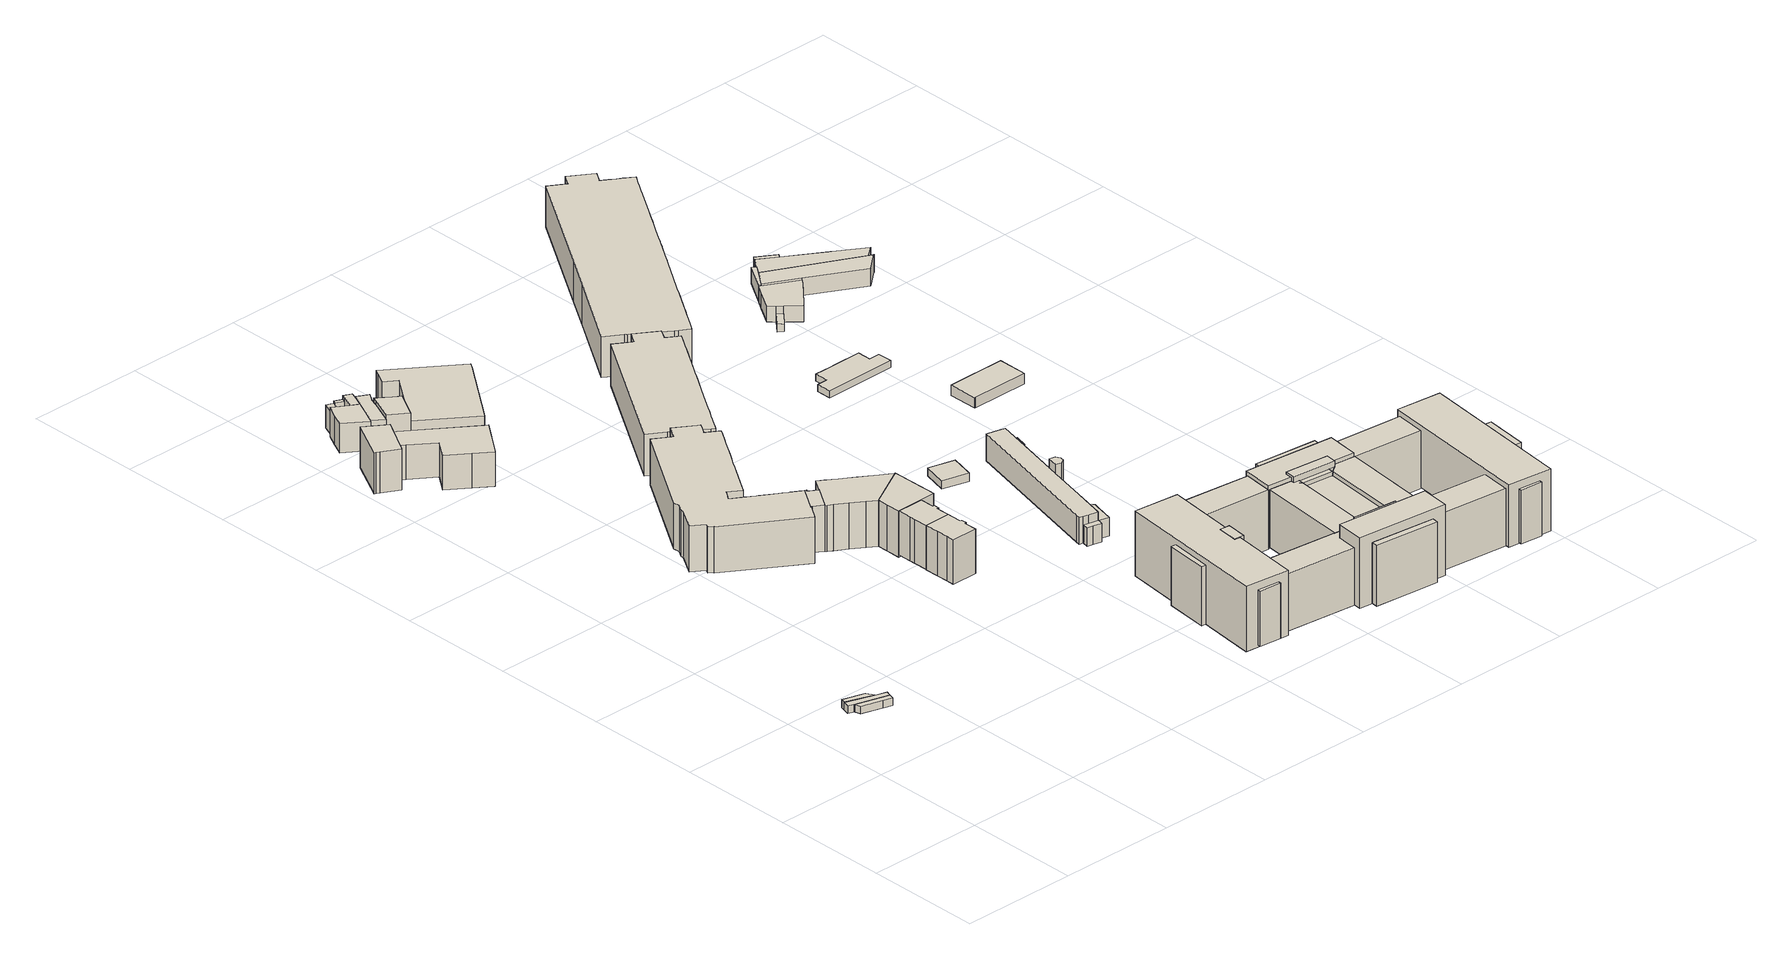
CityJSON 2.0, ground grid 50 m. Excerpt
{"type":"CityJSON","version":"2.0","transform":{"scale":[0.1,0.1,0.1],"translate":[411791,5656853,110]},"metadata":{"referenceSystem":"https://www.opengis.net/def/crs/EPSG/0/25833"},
"CityObjects":{
"building1":{"type":"Building","attributes":{"Gemeindeschluessel":14612000,"Geometrietyp2DReferenz":"3000","function":"31001_9998","roofType":"9999"},"children":["building1-1","building1-2","building1-3"]},
"building1-1":{"type":"BuildingPart","attributes":{"Dachtyp_tdc":"tdcPolyFlatRoof","Dachneigung":0,"QualitaetDacherkennung":63,"Geometrietyp2DReferenz":"3000","measuredHeight":3.17,"roofType":"1000"},"parents":["building1"],"geometry":[{"type":"Solid","lod":"1","boundaries":[[[[0,1,2,3,4,5]],[[6,7,8,9,10,11]],[[5,7,6,0]],[[4,8,7,5]],[[3,9,8,4]],[[2,10,9,3]],[[1,11,10,2]],[[0,6,11,1]]]]}]},
"building1-2":{"type":"BuildingPart","attributes":{"Dachtyp_tdc":"tdcPolyFlatRoof","Dachneigung":0,"QualitaetDacherkennung":64,"Geometrietyp2DReferenz":"3000","measuredHeight":3.34,"roofType":"1000"},"parents":["building1"],"geometry":[{"type":"Solid","lod":"1","boundaries":[[[[12,13,14,15]],[[7,16,17,8]],[[15,16,7,12]],[[14,17,16,15]],[[13,8,17,14]],[[12,7,8,13]]]]}]},
"building1-3":{"type":"BuildingPart","attributes":{"Dachtyp_tdc":"tdcPolyFlatRoof","Dachneigung":0,"QualitaetDacherkennung":68,"Geometrietyp2DReferenz":"3000","measuredHeight":3.23,"roofType":"1000"},"parents":["building1"],"geometry":[{"type":"Solid","lod":"1","boundaries":[[[[18,2,1,19,20]],[[21,22,23,11,10]],[[20,22,21,18]],[[19,23,22,20]],[[1,11,23,19]],[[2,10,11,1]],[[18,21,10,2]]]]}]},
"building2":{"type":"Building","attributes":{"Dachtyp_tdc":"tdcFreeFormRoof","Gemeindeschluessel":14612000,"Dachneigung":51.96,"QualitaetDacherkennung":12,"Geometrietyp2DReferenz":"3000","measuredHeight":21.12,"function":"31001_9998","roofType":"5000"},"geometry":[{"type":"Solid","lod":"1","boundaries":[[[[24,25,26,27,28,29,30,31,32]],[[33,34,35,36,37,38,39,40,41]],[[32,34,33,24]],[[31,35,34,32]],[[30,36,35,31]],[[29,37,36,30]],[[28,38,37,29]],[[27,39,38,28]],[[26,40,39,27]],[[25,41,40,26]],[[24,33,41,25]]]]}]},
"building3":{"type":"Building","attributes":{"Dachtyp_tdc":"tdcFreeFormRoof","Gemeindeschluessel":14612000,"Dachneigung":12.98,"QualitaetDacherkennung":5,"Geometrietyp2DReferenz":"3000","measuredHeight":17.59,"function":"31001_9998","roofType":"5000"},"geometry":[{"type":"Solid","lod":"1","boundaries":[[[[42,43,44,45,46,47,48,49]],[[50,51,52,53,54,55,56,57]],[[49,51,50,42]],[[48,52,51,49]],[[47,53,52,48]],[[46,54,53,47]],[[45,55,54,46]],[[44,56,55,45]],[[43,57,56,44]],[[42,50,57,43]]]]}]},
"building4":{"type":"Building","attributes":{"Gemeindeschluessel":14612000,"Geometrietyp2DReferenz":"3000","function":"31001_9998","roofType":"9999"},"children":["building4-1","building4-2","building4-3","building4-4"]},
"building4-1":{"type":"BuildingPart","attributes":{"Dachtyp_tdc":"tdcGableRoof","Dachneigung":43.27,"QualitaetDacherkennung":56,"Geometrietyp2DReferenz":"3000","measuredHeight":15.51,"roofType":"3100"},"parents":["building4"],"geometry":[{"type":"Solid","lod":"1","boundaries":[[[[58,59,60,61,62,63,64,65]],[[66,67,68,69,70,71,72,73]],[[65,67,66,58]],[[64,68,67,65]],[[63,69,68,64]],[[62,70,69,63]],[[61,71,70,62]],[[60,72,71,61]],[[59,73,72,60]],[[58,66,73,59]]]]}]},
"building4-2":{"type":"BuildingPart","attributes":{"Dachtyp_tdc":"tdcPolyFlatRoof","Dachneigung":53.72,"QualitaetDacherkennung":42,"Geometrietyp2DReferenz":"3000","measuredHeight":15.03,"roofType":"2100"},"parents":["building4"],"geometry":[{"type":"Solid","lod":"1","boundaries":[[[[74,75,76,77,78,79]],[[80,81,66,73,82,83]],[[79,81,80,74]],[[78,66,81,79]],[[77,73,66,78]],[[76,82,73,77]],[[75,83,82,76]],[[74,80,83,75]]]]}]},
"building4-3":{"type":"BuildingPart","attributes":{"Dachtyp_tdc":"tdcPolyFlatRoof","Dachneigung":54.75,"QualitaetDacherkennung":60,"Geometrietyp2DReferenz":"3000","measuredHeight":15.17,"roofType":"2100"},"parents":["building4"],"geometry":[{"type":"Solid","lod":"1","boundaries":[[[[84,85,86,87,88,89,90,91]],[[92,93,73,72,94,95,96,97]],[[91,93,92,84]],[[90,73,93,91]],[[89,72,73,90]],[[88,94,72,89]],[[87,95,94,88]],[[86,96,95,87]],[[85,97,96,86]],[[84,92,97,85]]]]}]},
"building4-4":{"type":"BuildingPart","attributes":{"Dachtyp_tdc":"tdcPolyFlatRoof","Dachneigung":55.22,"QualitaetDacherkennung":53,"Geometrietyp2DReferenz":"3000","measuredHeight":12.1,"roofType":"2100"},"parents":["building4"],"geometry":[{"type":"Solid","lod":"1","boundaries":[[[[98,99,100,101,102]],[[82,92,97,103,83]],[[102,92,82,98]],[[101,97,92,102]],[[100,103,97,101]],[[99,83,103,100]],[[98,82,83,99]]]]}]},
"building5":{"type":"Building","attributes":{"Dachtyp_tdc":"tdcFreeFormRoof","Gemeindeschluessel":14612000,"Dachneigung":18.09,"QualitaetDacherkennung":25,"Geometrietyp2DReferenz":"3000","measuredHeight":16.11,"function":"31001_9998","roofType":"5000"},"geometry":[{"type":"Solid","lod":"1","boundaries":[[[[104,105,106,107,108,109,110]],[[69,67,81,111,112,113,114]],[[110,67,69,104]],[[109,81,67,110]],[[108,111,81,109]],[[107,112,111,108]],[[106,113,112,107]],[[105,114,113,106]],[[104,69,114,105]]]]}]},
"building6":{"type":"Building","attributes":{"Gemeindeschluessel":14612000,"Geometrietyp2DReferenz":"3000","function":"31001_9998","roofType":"9999"},"children":["building6-1","building6-2"]},
"building6-1":{"type":"BuildingPart","attributes":{"Dachtyp_tdc":"tdcGableRoof","Dachneigung":62.04,"QualitaetDacherkennung":19,"Geometrietyp2DReferenz":"3000","measuredHeight":16.82,"roofType":"3100"},"parents":["building6"],"geometry":[{"type":"Solid","lod":"1","boundaries":[[[[115,116,117,118]],[[119,120,121,112]],[[118,120,119,115]],[[117,121,120,118]],[[116,112,121,117]],[[115,119,112,116]]]]}]},
"building6-2":{"type":"BuildingPart","attributes":{"Dachtyp_tdc":"tdcGableRoof","Dachneigung":36.36,"QualitaetDacherkennung":67,"Geometrietyp2DReferenz":"3000","measuredHeight":17.17,"roofType":"3100"},"parents":["building6"],"geometry":[{"type":"Solid","lod":"1","boundaries":[[[[122,123,124,125,126,127]],[[120,128,129,114,113,121]],[[127,128,120,122]],[[126,129,128,127]],[[125,114,129,126]],[[124,113,114,125]],[[123,121,113,124]],[[122,120,121,123]]]]}]},
"building7":{"type":"Building","attributes":{"Dachtyp_tdc":"tdcPolyFlatRoof","Gemeindeschluessel":14612000,"Dachneigung":0,"QualitaetDacherkennung":37,"Geometrietyp2DReferenz":"3000","measuredHeight":19.83,"function":"31001_9998","roofType":"1000"},"geometry":[{"type":"Solid","lod":"1","boundaries":[[[[130,131,132,133,134,135,136,137,138,139,140,141,142,143,144,145,146,147,148,149,150,151,152,153,154,155,156,157,158,159,160,161,162,163,164,165,166,167,168,169,170,171,172,173,174,175,176,177,178,179,180,181,182,183]],[[184,185,186,187,188,189,190,191,192,193,194,195,196,197,198,199,200,201,202,203,204,205,206,207,208,209,210,211,212,213,214,215,216,217,218,219,220,221,222,223,224,225,226,227,228,229,230,231,232,233,234,235,236,237]],[[183,185,184,130]],[[182,186,185,183]],[[181,187,186,182]],[[180,188,187,181]],[[179,189,188,180]],[[178,190,189,179]],[[177,191,190,178]],[[176,192,191,177]],[[175,193,192,176]],[[174,194,193,175]],[[173,195,194,174]],[[172,196,195,173]],[[171,197,196,172]],[[170,198,197,171]],[[169,199,198,170]],[[168,200,199,169]],[[167,201,200,168]],[[166,202,201,167]],[[165,203,202,166]],[[164,204,203,165]],[[163,205,204,164]],[[162,206,205,163]],[[161,207,206,162]],[[160,208,207,161]],[[159,209,208,160]],[[158,210,209,159]],[[157,211,210,158]],[[156,212,211,157]],[[155,213,212,156]],[[154,214,213,155]],[[153,215,214,154]],[[152,216,215,153]],[[151,217,216,152]],[[150,218,217,151]],[[149,219,218,150]],[[148,220,219,149]],[[147,221,220,148]],[[146,222,221,147]],[[145,223,222,146]],[[144,224,223,145]],[[143,225,224,144]],[[142,226,225,143]],[[141,227,226,142]],[[140,228,227,141]],[[139,229,228,140]],[[138,230,229,139]],[[137,231,230,138]],[[136,232,231,137]],[[135,233,232,136]],[[134,234,233,135]],[[133,235,234,134]],[[132,236,235,133]],[[131,237,236,132]],[[130,184,237,131]]]]}]},
"building8":{"type":"Building","attributes":{"Dachtyp_tdc":"tdcPolyFlatRoof","Gemeindeschluessel":14612000,"Dachneigung":0,"QualitaetDacherkennung":83,"Geometrietyp2DReferenz":"3000","measuredHeight":19.09,"function":"31001_9998","roofType":"1000"},"geometry":[{"type":"Solid","lod":"1","boundaries":[[[[238,239,240,241,242,243,244,245,246,247,248,249]],[[250,251,252,253,254,255,256,257,258,259,260,261]],[[249,251,250,238]],[[248,252,251,249]],[[247,253,252,248]],[[246,254,253,247]],[[245,255,254,246]],[[244,256,255,245]],[[243,257,256,244]],[[242,258,257,243]],[[241,259,258,242]],[[240,260,259,241]],[[239,261,260,240]],[[238,250,261,239]]]]}]},
"building9":{"type":"Building","attributes":{"Dachtyp_tdc":"tdcFreeFormRoof","Gemeindeschluessel":14612000,"Dachneigung":19.4,"QualitaetDacherkennung":2,"Geometrietyp2DReferenz":"3000","measuredHeight":17.04,"function":"31001_9998","roofType":"5000"},"geometry":[{"type":"Solid","lod":"1","boundaries":[[[[262,263,264,265,266,267,268,269,270,271]],[[272,273,274,275,276,277,278,279,280,281]],[[271,273,272,262]],[[270,274,273,271]],[[269,275,274,270]],[[268,276,275,269]],[[267,277,276,268]],[[266,278,277,267]],[[265,279,278,266]],[[264,280,279,265]],[[263,281,280,264]],[[262,272,281,263]]]]}]},
"building10":{"type":"Building","attributes":{"Gemeindeschluessel":14612000,"Geometrietyp2DReferenz":"3000","function":"31001_9998","roofType":"9999"},"children":["building10-1","building10-2","building10-3","building10-4"]},
"building10-1":{"type":"BuildingPart","attributes":{"Dachtyp_tdc":"tdcPolyFlatRoof","Dachneigung":0,"QualitaetDacherkennung":0,"Geometrietyp2DReferenz":"3000","measuredHeight":3.98,"roofType":"9999"},"parents":["building10"],"geometry":[{"type":"Solid","lod":"1","boundaries":[[[[282,283,284,285,286]],[[287,288,289,290,291]],[[286,288,287,282]],[[285,289,288,286]],[[284,290,289,285]],[[283,291,290,284]],[[282,287,291,283]]]]}]},
"building10-2":{"type":"BuildingPart","attributes":{"Dachtyp_tdc":"tdcPolyFlatRoof","Dachneigung":0,"QualitaetDacherkennung":70,"Geometrietyp2DReferenz":"3000","measuredHeight":19.95,"roofType":"1000"},"parents":["building10"],"geometry":[{"type":"Solid","lod":"1","boundaries":[[[[292,293,294,295,296,297,298,299,300]],[[301,302,217,216,215,214,303,304,305]],[[299,302,301,300]],[[298,217,302,299]],[[297,216,217,298]],[[296,215,216,297]],[[295,214,215,296]],[[294,303,214,295]],[[293,304,303,294]],[[292,305,304,293]],[[300,301,305,292]]]]}]},
"building10-3":{"type":"BuildingPart","attributes":{"Dachtyp_tdc":"tdcPolyFlatRoof","Dachneigung":0,"QualitaetDacherkennung":49,"Geometrietyp2DReferenz":"3000","measuredHeight":19.89,"roofType":"1000"},"parents":["building10"],"geometry":[{"type":"Solid","lod":"1","boundaries":[[[[306,307,308,309,310,311,312,313,314,315,316,317,318,319,320]],[[287,291,321,322,323,324,325,326,327,328,329,330,331,332,288]],[[320,291,287,306]],[[319,321,291,320]],[[318,322,321,319]],[[317,323,322,318]],[[316,324,323,317]],[[315,325,324,316]],[[314,326,325,315]],[[313,327,326,314]],[[312,328,327,313]],[[311,329,328,312]],[[310,330,329,311]],[[309,331,330,310]],[[308,332,331,309]],[[307,288,332,308]],[[306,287,288,307]]]]}]},
"building10-4":{"type":"BuildingPart","attributes":{"Dachtyp_tdc":"tdcPolyFlatRoof","Dachneigung":0,"QualitaetDacherkennung":38,"Geometrietyp2DReferenz":"3000","measuredHeight":19.83,"roofType":"1000"},"parents":["building10"],"geometry":[{"type":"Solid","lod":"1","boundaries":[[[[333,334,335,336,337,338,339,340,341,342,343,344,345,346,347]],[[323,348,349,350,351,301,305,352,353,354,355,356,357,358,324]],[[347,348,323,333]],[[346,349,348,347]],[[345,350,349,346]],[[344,351,350,345]],[[343,301,351,344]],[[342,305,301,343]],[[341,352,305,342]],[[340,353,352,341]],[[339,354,353,340]],[[338,355,354,339]],[[337,356,355,338]],[[336,357,356,337]],[[335,358,357,336]],[[334,324,358,335]],[[333,323,324,334]]]]}]},
"building11":{"type":"Building","attributes":{"Dachtyp_tdc":"tdcPolyFlatRoof","Gemeindeschluessel":14612000,"Dachneigung":0,"QualitaetDacherkennung":88,"Geometrietyp2DReferenz":"3000","measuredHeight":18.87,"function":"31001_9998","roofType":"1000"},"geometry":[{"type":"Solid","lod":"1","boundaries":[[[[242,241,359,360,361,362,363,364,365,320,319,366,367,368]],[[369,370,371,372,373,374,375,376,377,378,379,380,381,382]],[[368,370,369,242]],[[367,371,370,368]],[[366,372,371,367]],[[319,373,372,366]],[[320,374,373,319]],[[365,375,374,320]],[[364,376,375,365]],[[363,377,376,364]],[[362,378,377,363]],[[361,379,378,362]],[[360,380,379,361]],[[359,381,380,360]],[[241,382,381,359]],[[242,369,382,241]]]]}]},
"building12":{"type":"Building","attributes":{"name":"Sächsisches Staatsministerium für Kultus","Gemeindeschluessel":14612000,"Dachneigung":31.83,"Dachorientierung":-173.44,"MittlereTraufHoehe":136.8,"QualitaetDacherkennung":100,"ObjektHoehe":32.69,"BodenHoehe":113.55,"Geometrietyp2DReferenz":"3000","AbsoluteHoehe":146.23,"Dachflaeche":2046.97,"measuredHeight":32.69,"function":"31001_3010","roofType":"9999","storeysAboveGround":11},"children":["building12-1","building12-2","building12-3","building12-4"],"geometry":[{"type":"Solid","lod":"1","boundaries":[[[[383,384,385,386]],[[387,388,389,390]],[[386,388,387,383]],[[385,389,388,386]],[[384,390,389,385]],[[383,387,390,384]]]]}]},
"building12-1":{"type":"BuildingPart","attributes":{"Dachneigung":64.96,"Dachorientierung":98.96,"MittlereTraufHoehe":136.8,"QualitaetDacherkennung":100,"BodenHoehe":113.62,"ObjektTeilHoehe":27.53,"Geometrietyp2DReferenz":"3000","AbsoluteHoehe":141.15,"Dachflaeche":72.79,"measuredHeight":27.53,"roofType":"3100","storeysAboveGround":9},"parents":["building12"],"geometry":[{"type":"Solid","lod":"1","boundaries":[[[[391,392,393,394]],[[395,396,397,398]],[[394,396,395,391]],[[393,397,396,394]],[[392,398,397,393]],[[391,395,398,392]]]]}]},
"building12-2":{"type":"BuildingPart","attributes":{"Dachneigung":67.44,"Dachorientierung":-84.22,"MittlereTraufHoehe":140.82,"QualitaetDacherkennung":100,"BodenHoehe":114.3,"ObjektTeilHoehe":28.38,"Geometrietyp2DReferenz":"3000","AbsoluteHoehe":142.69,"Dachflaeche":46.22,"measuredHeight":28.38,"roofType":"3100","storeysAboveGround":9},"parents":["building12"],"geometry":[{"type":"Solid","lod":"1","boundaries":[[[[399,400,401,402]],[[403,404,405,406]],[[402,404,403,399]],[[401,405,404,402]],[[400,406,405,401]],[[399,403,406,400]]]]}]},
"building12-3":{"type":"BuildingPart","attributes":{"Dachneigung":58.37,"Dachorientierung":4.47,"MittlereTraufHoehe":136.8,"QualitaetDacherkennung":100,"BodenHoehe":114.47,"ObjektTeilHoehe":25.29,"Geometrietyp2DReferenz":"3000","AbsoluteHoehe":139.75,"Dachflaeche":26.61,"measuredHeight":25.29,"roofType":"3100","storeysAboveGround":8},"parents":["building12"],"geometry":[{"type":"Solid","lod":"1","boundaries":[[[[407,408,409,410]],[[411,412,413,414]],[[410,412,411,407]],[[409,413,412,410]],[[408,414,413,409]],[[407,411,414,408]]]]}]},
"building12-4":{"type":"BuildingPart","attributes":{"Dachneigung":58.37,"Dachorientierung":-175.53,"MittlereTraufHoehe":136.8,"QualitaetDacherkennung":100,"BodenHoehe":113.52,"ObjektTeilHoehe":26.24,"Geometrietyp2DReferenz":"3000","AbsoluteHoehe":139.75,"Dachflaeche":26.61,"measuredHeight":26.24,"roofType":"3100","storeysAboveGround":9},"parents":["building12"],"geometry":[{"type":"Solid","lod":"1","boundaries":[[[[415,416,417,418]],[[419,420,421,422]],[[418,420,419,415]],[[417,421,420,418]],[[416,422,421,417]],[[415,419,422,416]]]]}]},
"building13":{"type":"Building","attributes":{"Dachtyp_tdc":"tdcFreeFormRoof","Gemeindeschluessel":14612000,"Dachneigung":0.903,"QualitaetDacherkennung":36,"Geometrietyp2DReferenz":"3000","measuredHeight":20.16,"function":"31001_9998","roofType":"5000"},"geometry":[{"type":"Solid","lod":"1","boundaries":[[[[423,424,425,426,427,428,429,430,431,432,433,434,435,436,437,438,439,440,441,442,443,444,445,446,447,448,449,450,451,452,453,454,455,456,457]],[[458,459,460,461,462,463,464,465,466,467,468,469,470,471,472,473,474,475,476,477,478,479,480,481,482,483,484,485,486,487,488,489,490,491,492]],[[457,459,458,423]],[[456,460,459,457]],[[455,461,460,456]],[[454,462,461,455]],[[453,463,462,454]],[[452,464,463,453]],[[451,465,464,452]],[[450,466,465,451]],[[449,467,466,450]],[[448,468,467,449]],[[447,469,468,448]],[[446,470,469,447]],[[445,471,470,446]],[[444,472,471,445]],[[443,473,472,444]],[[442,474,473,443]],[[441,475,474,442]],[[440,476,475,441]],[[439,477,476,440]],[[438,478,477,439]],[[437,479,478,438]],[[436,480,479,437]],[[435,481,480,436]],[[434,482,481,435]],[[433,483,482,434]],[[432,484,483,433]],[[431,485,484,432]],[[430,486,485,431]],[[429,487,486,430]],[[428,488,487,429]],[[427,489,488,428]],[[426,490,489,427]],[[425,491,490,426]],[[424,492,491,425]],[[423,458,492,424]]]]}]},
"building14":{"type":"Building","attributes":{"Dachtyp_tdc":"tdcPolyFlatRoof","Gemeindeschluessel":14612000,"Dachneigung":0,"QualitaetDacherkennung":77,"Geometrietyp2DReferenz":"3000","measuredHeight":3.42,"function":"31001_9998","roofType":"1000"},"geometry":[{"type":"Solid","lod":"1","boundaries":[[[[493,494,495,496]],[[497,498,499,500]],[[496,498,497,493]],[[495,499,498,496]],[[494,500,499,495]],[[493,497,500,494]]]]}]},
"building15":{"type":"Building","attributes":{"name":"Museum für Sächsische Volkskunst","Gemeindeschluessel":14612000,"Geometrietyp2DReferenz":"3000","function":"31001_3034","roofType":"9999"},"children":["building15-1","building15-2","building15-3","building15-4","building15-5"]},
"building15-1":{"type":"BuildingPart","attributes":{"Dachtyp_tdc":"tdcGableRoof","Dachneigung":40.76,"QualitaetDacherkennung":61,"Geometrietyp2DReferenz":"3000","measuredHeight":13.27,"roofType":"3100"},"parents":["building15"],"geometry":[{"type":"Solid","lod":"1","boundaries":[[[[501,502,503,504,505,506,507,508,509,510,511,512]],[[513,514,515,516,517,518,519,520,521,522,523,524]],[[512,514,513,501]],[[511,515,514,512]],[[510,516,515,511]],[[509,517,516,510]],[[508,518,517,509]],[[507,519,518,508]],[[506,520,519,507]],[[505,521,520,506]],[[504,522,521,505]],[[503,523,522,504]],[[502,524,523,503]],[[501,513,524,502]]]]}]},
"building15-2":{"type":"BuildingPart","attributes":{"Dachtyp_tdc":"tdcFreeFormRoof","Dachneigung":69.57,"QualitaetDacherkennung":4,"Geometrietyp2DReferenz":"3000","measuredHeight":9.79,"roofType":"5000"},"parents":["building15"],"geometry":[{"type":"Solid","lod":"1","boundaries":[[[[525,526,527,528,529,530,531]],[[524,523,532,533,534,535,536]],[[531,523,524,525]],[[530,532,523,531]],[[529,533,532,530]],[[528,534,533,529]],[[527,535,534,528]],[[526,536,535,527]],[[525,524,536,526]]]]}]},
"building15-3":{"type":"BuildingPart","attributes":{"Dachtyp_tdc":"tdcFreeFormRoof","Dachneigung":55.92,"QualitaetDacherkennung":15,"Geometrietyp2DReferenz":"3000","measuredHeight":9.05,"roofType":"5000"},"parents":["building15"],"geometry":[{"type":"Solid","lod":"1","boundaries":[[[[537,538,539,540,541,542,543]],[[544,545,546,547,518,516,548]],[[543,545,544,537]],[[542,546,545,543]],[[541,547,546,542]],[[540,518,547,541]],[[539,516,518,540]],[[538,548,516,539]],[[537,544,548,538]]]]}]},
"building15-4":{"type":"BuildingPart","attributes":{"Dachtyp_tdc":"tdcFreeFormRoof","Dachneigung":56.33,"QualitaetDacherkennung":41,"Geometrietyp2DReferenz":"3000","measuredHeight":16.94,"roofType":"5000"},"parents":["building15"],"geometry":[{"type":"Solid","lod":"1","boundaries":[[[[549,550,551,552,553,554]],[[513,555,556,557,558,514]],[[554,555,513,549]],[[553,556,555,554]],[[552,557,556,553]],[[551,558,557,552]],[[550,514,558,551]],[[549,513,514,550]]]]}]},
"building15-5":{"type":"BuildingPart","attributes":{"Dachtyp_tdc":"tdcPolyFlatRoof","Dachneigung":0,"QualitaetDacherkennung":3,"Geometrietyp2DReferenz":"3000","measuredHeight":7.99,"roofType":"1000"},"parents":["building15"],"geometry":[{"type":"Solid","lod":"1","boundaries":[[[[538,559,560,561,562,563]],[[548,515,564,565,566,567]],[[563,515,548,538]],[[562,564,515,563]],[[561,565,564,562]],[[560,566,565,561]],[[559,567,566,560]],[[538,548,567,559]]]]}]},
"building16":{"type":"Building","attributes":{"name":"Sächsisches Staatsminsterium der Finanzen","Gemeindeschluessel":14612000,"Dachneigung":31.83,"Dachorientierung":6.56,"MittlereTraufHoehe":136.8,"QualitaetDacherkennung":100,"ObjektHoehe":31.58,"BodenHoehe":114.65,"Geometrietyp2DReferenz":"3000","AbsoluteHoehe":146.23,"Dachflaeche":2046.97,"measuredHeight":31.58,"function":"31001_3010","roofType":"9999","storeysAboveGround":11},"children":["building16-1","building16-2","building16-3","building16-4","building16-5","building16-6","building16-7","building16-8","building16-9","building16-10","building16-11","building16-12","building16-13","building16-14","building16-15","building16-16","building16-17"],"geometry":[{"type":"Solid","lod":"1","boundaries":[[[[568,569,570,571]],[[572,573,574,575]],[[571,573,572,568]],[[570,574,573,571]],[[569,575,574,570]],[[568,572,575,569]]]]}]},
"building16-1":{"type":"BuildingPart","attributes":{"Dachneigung":65.01,"Dachorientierung":-81.93,"MittlereTraufHoehe":136.8,"QualitaetDacherkennung":100,"BodenHoehe":114.77,"ObjektTeilHoehe":26.38,"Geometrietyp2DReferenz":"3000","AbsoluteHoehe":141.15,"Dachflaeche":132.14,"measuredHeight":26.38,"roofType":"3100","storeysAboveGround":9},"parents":["building16"],"geometry":[{"type":"Solid","lod":"1","boundaries":[[[[576,577,578,579]],[[580,581,582,583]],[[579,581,580,576]],[[578,582,581,579]],[[577,583,582,578]],[[576,580,583,577]]]]}]},
"building16-2":{"type":"BuildingPart","attributes":{"Dachneigung":89.96,"Dachorientierung":5.95,"MittlereTraufHoehe":136.8,"QualitaetDacherkennung":100,"BodenHoehe":114.26,"ObjektTeilHoehe":27.41,"Geometrietyp2DReferenz":"3000","AbsoluteHoehe":141.67,"Dachflaeche":803.74,"measuredHeight":27.41,"roofType":"9999","storeysAboveGround":9},"parents":["building16"],"geometry":[{"type":"Solid","lod":"1","boundaries":[[[[584,585,586,587]],[[588,589,590,591]],[[587,589,588,584]],[[586,590,589,587]],[[585,591,590,586]],[[584,588,591,585]]]]}]},
"building16-3":{"type":"BuildingPart","attributes":{"Dachneigung":89.97,"Dachorientierung":0,"MittlereTraufHoehe":141.67,"QualitaetDacherkennung":100,"BodenHoehe":114.7,"ObjektTeilHoehe":26.98,"Geometrietyp2DReferenz":"3000","AbsoluteHoehe":141.67,"Dachflaeche":83.75,"measuredHeight":26.98,"roofType":"1000","storeysAboveGround":9},"parents":["building16"],"geometry":[{"type":"Solid","lod":"1","boundaries":[[[[592,593,594,595]],[[596,597,598,599]],[[595,597,596,592]],[[594,598,597,595]],[[593,599,598,594]],[[592,596,599,593]]]]}]},
"building16-4":{"type":"BuildingPart","attributes":{"Dachneigung":89.91,"Dachorientierung":7.06,"MittlereTraufHoehe":136.8,"QualitaetDacherkennung":100,"BodenHoehe":114.59,"ObjektTeilHoehe":27.08,"Geometrietyp2DReferenz":"3000","AbsoluteHoehe":141.67,"Dachflaeche":822.07,"measuredHeight":27.08,"roofType":"9999","storeysAboveGround":9},"parents":["building16"],"geometry":[{"type":"Solid","lod":"1","boundaries":[[[[600,601,602,603]],[[604,605,606,607]],[[603,605,604,600]],[[602,606,605,603]],[[601,607,606,602]],[[600,604,607,601]]]]}]},
"building16-5":{"type":"BuildingPart","attributes":{"Dachneigung":89.97,"Dachorientierung":0,"MittlereTraufHoehe":141.67,"QualitaetDacherkennung":100,"BodenHoehe":114.24,"ObjektTeilHoehe":27.44,"Geometrietyp2DReferenz":"3000","AbsoluteHoehe":141.67,"Dachflaeche":83.75,"measuredHeight":27.44,"roofType":"1000","storeysAboveGround":9},"parents":["building16"],"geometry":[{"type":"Solid","lod":"1","boundaries":[[[[608,609,610,611]],[[612,613,614,615]],[[611,613,612,608]],[[610,614,613,611]],[[609,615,614,610]],[[608,612,615,609]]]]}]},
"building16-6":{"type":"BuildingPart","attributes":{"Dachneigung":89.95,"Dachorientierung":96.26,"MittlereTraufHoehe":136.8,"QualitaetDacherkennung":100,"BodenHoehe":113.69,"ObjektTeilHoehe":27.98,"Geometrietyp2DReferenz":"3000","AbsoluteHoehe":141.68,"Dachflaeche":631,"measuredHeight":27.98,"roofType":"9999","storeysAboveGround":9},"parents":["building16"],"geometry":[{"type":"Solid","lod":"1","boundaries":[[[[616,617,618,619]],[[620,621,622,623]],[[619,621,620,616]],[[618,622,621,619]],[[617,623,622,618]],[[616,620,623,617]]]]}]},
"building16-7":{"type":"BuildingPart","attributes":{"Dachneigung":89.94,"Dachorientierung":-83.26,"MittlereTraufHoehe":136.8,"QualitaetDacherkennung":100,"BodenHoehe":114.32,"ObjektTeilHoehe":27.35,"Geometrietyp2DReferenz":"3000","AbsoluteHoehe":141.68,"Dachflaeche":647.77,"measuredHeight":27.35,"roofType":"9999","storeysAboveGround":9},"parents":["building16"],"geometry":[{"type":"Solid","lod":"1","boundaries":[[[[624,625,626,627]],[[628,629,630,631]],[[627,629,628,624]],[[626,630,629,627]],[[625,631,630,626]],[[624,628,631,625]]]]}]},
"building16-8":{"type":"BuildingPart","attributes":{"Dachneigung":31.86,"Dachorientierung":-83.82,"MittlereTraufHoehe":136.8,"QualitaetDacherkennung":100,"BodenHoehe":113.88,"ObjektTeilHoehe":31.17,"Geometrietyp2DReferenz":"3000","AbsoluteHoehe":145.05,"Dachflaeche":932.79,"measuredHeight":31.17,"roofType":"9999","storeysAboveGround":10},"parents":["building16"],"geometry":[{"type":"Solid","lod":"1","boundaries":[[[[632,633,634,635]],[[636,637,638,639]],[[635,637,636,632]],[[634,638,637,635]],[[633,639,638,634]],[[632,636,639,633]]]]}]},
"building16-9":{"type":"BuildingPart","attributes":{"Dachneigung":33.11,"Dachorientierung":-177.39,"MittlereTraufHoehe":136.8,"QualitaetDacherkennung":100,"BodenHoehe":113.87,"ObjektTeilHoehe":31.19,"Geometrietyp2DReferenz":"3000","AbsoluteHoehe":145.05,"Dachflaeche":282.73,"measuredHeight":31.19,"roofType":"9999","storeysAboveGround":10},"parents":["building16"],"geometry":[{"type":"Solid","lod":"1","boundaries":[[[[640,641,642,643]],[[644,645,646,647]],[[643,645,644,640]],[[642,646,645,643]],[[641,647,646,642]],[[640,644,647,641]]]]}]},
"building16-10":{"type":"BuildingPart","attributes":{"Dachneigung":17.45,"Dachorientierung":0,"MittlereTraufHoehe":134.5,"QualitaetDacherkennung":100,"BodenHoehe":114.39,"ObjektTeilHoehe":26.17,"Geometrietyp2DReferenz":"3000","AbsoluteHoehe":140.56,"Dachflaeche":730.01,"measuredHeight":26.17,"roofType":"3900","storeysAboveGround":9},"parents":["building16"],"geometry":[{"type":"Solid","lod":"1","boundaries":[[[[648,649,650,651]],[[652,653,654,655]],[[651,653,652,648]],[[650,654,653,651]],[[649,655,654,650]],[[648,652,655,649]]]]}]},
"building16-11":{"type":"BuildingPart","attributes":{"Dachneigung":89.96,"Dachorientierung":96.47,"MittlereTraufHoehe":136.8,"QualitaetDacherkennung":100,"BodenHoehe":114.46,"ObjektTeilHoehe":27.22,"Geometrietyp2DReferenz":"3000","AbsoluteHoehe":141.67,"Dachflaeche":1919.95,"measuredHeight":27.22,"roofType":"9999","storeysAboveGround":9},"parents":["building16"],"geometry":[{"type":"Solid","lod":"1","boundaries":[[[[656,657,658,659]],[[660,661,662,663]],[[659,661,660,656]],[[658,662,661,659]],[[657,663,662,658]],[[656,660,663,657]]]]}]},
"building16-12":{"type":"BuildingPart","attributes":{"Dachneigung":57.43,"Dachorientierung":4.69,"MittlereTraufHoehe":136.8,"QualitaetDacherkennung":100,"BodenHoehe":114.89,"ObjektTeilHoehe":30.26,"Geometrietyp2DReferenz":"3000","AbsoluteHoehe":145.16,"Dachflaeche":121.48,"measuredHeight":30.26,"roofType":"9999","storeysAboveGround":10},"parents":["building16"],"geometry":[{"type":"Solid","lod":"1","boundaries":[[[[664,665,666,667]],[[668,669,670,671]],[[667,669,668,664]],[[666,670,669,667]],[[665,671,670,666]],[[664,668,671,665]]]]}]},
"building16-13":{"type":"BuildingPart","attributes":{"Dachneigung":58.37,"Dachorientierung":4.47,"MittlereTraufHoehe":136.8,"QualitaetDacherkennung":100,"BodenHoehe":115.15,"ObjektTeilHoehe":24.6,"Geometrietyp2DReferenz":"3000","AbsoluteHoehe":139.75,"Dachflaeche":26.61,"measuredHeight":24.6,"roofType":"3100","storeysAboveGround":8},"parents":["building16"],"geometry":[{"type":"Solid","lod":"1","boundaries":[[[[672,673,674,675]],[[676,677,678,679]],[[675,677,676,672]],[[674,678,677,675]],[[673,679,678,674]],[[672,676,679,673]]]]}]},
"building16-14":{"type":"BuildingPart","attributes":{"Dachneigung":25.81,"Dachorientierung":0,"MittlereTraufHoehe":139.23,"QualitaetDacherkennung":100,"BodenHoehe":114.7,"ObjektTeilHoehe":26.97,"Geometrietyp2DReferenz":"3000","AbsoluteHoehe":141.67,"Dachflaeche":88.63,"measuredHeight":26.97,"roofType":"2100","storeysAboveGround":9},"parents":["building16"],"geometry":[{"type":"Solid","lod":"1","boundaries":[[[[680,681,682,683]],[[684,685,597,596]],[[683,685,684,680]],[[682,597,685,683]],[[681,596,597,682]],[[680,684,596,681]]]]}]},
"building16-15":{"type":"BuildingPart","attributes":{"Dachneigung":25.18,"Dachorientierung":0,"MittlereTraufHoehe":139.23,"QualitaetDacherkennung":100,"BodenHoehe":114.34,"ObjektTeilHoehe":27.33,"Geometrietyp2DReferenz":"3000","AbsoluteHoehe":141.67,"Dachflaeche":88.39,"measuredHeight":27.33,"roofType":"2100","storeysAboveGround":9},"parents":["building16"],"geometry":[{"type":"Solid","lod":"1","boundaries":[[[[686,687,688,689]],[[690,691,692,693]],[[689,691,690,686]],[[688,692,691,689]],[[687,693,692,688]],[[686,690,693,687]]]]}]},
"building16-16":{"type":"BuildingPart","attributes":{"Dachneigung":29.5,"Dachorientierung":-83.82,"MittlereTraufHoehe":141.67,"QualitaetDacherkennung":100,"BodenHoehe":114.68,"ObjektTeilHoehe":33.88,"Geometrietyp2DReferenz":"3000","AbsoluteHoehe":148.56,"Dachflaeche":820.35,"measuredHeight":33.88,"roofType":"9999","storeysAboveGround":11},"parents":["building16"],"geometry":[{"type":"Solid","lod":"1","boundaries":[[[[694,695,696,697]],[[698,699,700,701]],[[697,699,698,694]],[[696,700,699,697]],[[695,701,700,696]],[[694,698,701,695]]]]}]},
"building16-17":{"type":"BuildingPart","attributes":{"Dachneigung":58.37,"Dachorientierung":-175.53,"MittlereTraufHoehe":136.8,"QualitaetDacherkennung":100,"BodenHoehe":114.64,"ObjektTeilHoehe":25.12,"Geometrietyp2DReferenz":"3000","AbsoluteHoehe":139.75,"Dachflaeche":26.61,"measuredHeight":25.12,"roofType":"3100","storeysAboveGround":8},"parents":["building16"],"geometry":[{"type":"Solid","lod":"1","boundaries":[[[[702,703,704,705]],[[706,707,708,709]],[[705,707,706,702]],[[704,708,707,705]],[[703,709,708,704]],[[702,706,709,703]]]]}]},
"building17":{"type":"Building","attributes":{"Gemeindeschluessel":14612000,"Dachneigung":90,"Dachorientierung":0,"MittlereTraufHoehe":115.69,"QualitaetDacherkennung":35,"ObjektHoehe":3,"BodenHoehe":112.69,"Geometrietyp2DReferenz":"3000","AbsoluteHoehe":115.69,"Dachflaeche":326.12,"measuredHeight":3,"function":"31001_9998","roofType":"1000","storeysAboveGround":1},"geometry":[{"type":"Solid","lod":"1","boundaries":[[[[710,711,712,713,714,715,716,717,718,719]],[[720,721,722,723,724,725,726,727,728,729]],[[719,721,720,710]],[[718,722,721,719]],[[717,723,722,718]],[[716,724,723,717]],[[715,725,724,716]],[[714,726,725,715]],[[713,727,726,714]],[[712,728,727,713]],[[711,729,728,712]],[[710,720,729,711]]]]}]},
"building18":{"type":"Building","attributes":{"Dachtyp_tdc":"tdcFreeFormRoof","Gemeindeschluessel":14612000,"Dachneigung":10.42,"QualitaetDacherkennung":1,"Geometrietyp2DReferenz":"3000","measuredHeight":23.5,"function":"31001_9998","roofType":"5000"},"geometry":[{"type":"Solid","lod":"1","boundaries":[[[[730,731,732,733,734,735,736,737,738,739,740,741,742,743,744,745,746,747,748,749,750,751,752,753,754,755,756,757,758,759,760,761,762,763,764,765,766,767,768,769,770,771,772,773,774,775,776,777,778,779,780,781,782,783,784,785]],[[786,464,463,787,788,789,790,791,792,793,794,795,796,797,798,799,800,801,802,803,804,805,806,807,808,809,810,811,812,813,814,815,816,817,818,819,820,821,822,823,824,825,826,827,828,829,830,831,832,833,834,835,836,837,838,839]],[[785,464,786,730]],[[784,463,464,785]],[[783,787,463,784]],[[782,788,787,783]],[[781,789,788,782]],[[780,790,789,781]],[[779,791,790,780]],[[778,792,791,779]],[[777,793,792,778]],[[776,794,793,777]],[[775,795,794,776]],[[774,796,795,775]],[[773,797,796,774]],[[772,798,797,773]],[[771,799,798,772]],[[770,800,799,771]],[[769,801,800,770]],[[768,802,801,769]],[[767,803,802,768]],[[766,804,803,767]],[[765,805,804,766]],[[764,806,805,765]],[[763,807,806,764]],[[762,808,807,763]],[[761,809,808,762]],[[760,810,809,761]],[[759,811,810,760]],[[758,812,811,759]],[[757,813,812,758]],[[756,814,813,757]],[[755,815,814,756]],[[754,816,815,755]],[[753,817,816,754]],[[752,818,817,753]],[[751,819,818,752]],[[750,820,819,751]],[[749,821,820,750]],[[748,822,821,749]],[[747,823,822,748]],[[746,824,823,747]],[[745,825,824,746]],[[744,826,825,745]],[[743,827,826,744]],[[742,828,827,743]],[[741,829,828,742]],[[740,830,829,741]],[[739,831,830,740]],[[738,832,831,739]],[[737,833,832,738]],[[736,834,833,737]],[[735,835,834,736]],[[734,836,835,735]],[[733,837,836,734]],[[732,838,837,733]],[[731,839,838,732]],[[730,786,839,731]]]]}]},
"building19":{"type":"Building","attributes":{"Dachtyp_tdc":"tdcPolyFlatRoof","Gemeindeschluessel":14612000,"Dachneigung":5.42,"QualitaetDacherkennung":70,"Geometrietyp2DReferenz":"3000","measuredHeight":5.05,"function":"31001_9998","roofType":"2100"},"geometry":[{"type":"Solid","lod":"1","boundaries":[[[[840,841,842,843,844]],[[845,846,847,848,849]],[[844,846,845,840]],[[843,847,846,844]],[[842,848,847,843]],[[841,849,848,842]],[[840,845,849,841]]]]}]},
"building20":{"type":"Building","attributes":{"Gemeindeschluessel":14612000,"Geometrietyp2DReferenz":"3000","function":"31001_9998","roofType":"9999"},"children":["building20-1","building20-2","building20-3","building20-4","building20-5","building20-6","building20-7"]},
"building20-1":{"type":"BuildingPart","attributes":{"Dachtyp_tdc":"tdcPolyFlatRoof","Dachneigung":4.23,"QualitaetDacherkennung":69,"Geometrietyp2DReferenz":"3000","measuredHeight":7.45,"roofType":"2100"},"parents":["building20"],"geometry":[{"type":"Solid","lod":"1","boundaries":[[[[850,851,852,853]],[[854,855,856,857]],[[853,855,854,850]],[[852,856,855,853]],[[851,857,856,852]],[[850,854,857,851]]]]}]},
"building20-2":{"type":"BuildingPart","attributes":{"Dachtyp_tdc":"tdcGableRoof","Dachneigung":10.13,"QualitaetDacherkennung":57,"Geometrietyp2DReferenz":"3000","measuredHeight":7.37,"roofType":"3100"},"parents":["building20"],"geometry":[{"type":"Solid","lod":"1","boundaries":[[[[858,859,860,861,862,863,864,865,866,867,868,869,870]],[[871,872,873,874,875,876,877,878,879,880,881,854,882]],[[870,872,871,858]],[[869,873,872,870]],[[868,874,873,869]],[[867,875,874,868]],[[866,876,875,867]],[[865,877,876,866]],[[864,878,877,865]],[[863,879,878,864]],[[862,880,879,863]],[[861,881,880,862]],[[860,854,881,861]],[[859,882,854,860]],[[858,871,882,859]]]]}]},
"building20-3":{"type":"BuildingPart","attributes":{"Dachtyp_tdc":"tdcPolyFlatRoof","Dachneigung":3.78,"QualitaetDacherkennung":56,"Geometrietyp2DReferenz":"3000","measuredHeight":7.88,"roofType":"2100"},"parents":["building20"],"geometry":[{"type":"Solid","lod":"1","boundaries":[[[[883,884,885,886,887,888,889]],[[879,890,891,892,893,855,880]],[[889,890,879,883]],[[888,891,890,889]],[[887,892,891,888]],[[886,893,892,887]],[[885,855,893,886]],[[884,880,855,885]],[[883,879,880,884]]]]}]},
"building20-4":{"type":"BuildingPart","attributes":{"Dachtyp_tdc":"tdcPolyFlatRoof","Dachneigung":0,"QualitaetDacherkennung":50,"Geometrietyp2DReferenz":"3000","measuredHeight":3.36,"roofType":"1000"},"parents":["building20"],"geometry":[{"type":"Solid","lod":"1","boundaries":[[[[894,895,896,897,898]],[[899,900,901,902,903]],[[898,900,899,894]],[[897,901,900,898]],[[896,902,901,897]],[[895,903,902,896]],[[894,899,903,895]]]]}]},
"building20-5":{"type":"BuildingPart","attributes":{"Dachtyp_tdc":"tdcPolyFlatRoof","Dachneigung":41.26,"QualitaetDacherkennung":43,"Geometrietyp2DReferenz":"3000","measuredHeight":5.41,"roofType":"2100"},"parents":["building20"],"geometry":[{"type":"Solid","lod":"1","boundaries":[[[[904,905,906,907]],[[875,908,909,876]],[[907,908,875,904]],[[906,909,908,907]],[[905,876,909,906]],[[904,875,876,905]]]]}]},
"building20-6":{"type":"BuildingPart","attributes":{"Dachtyp_tdc":"tdcPolyFlatRoof","Dachneigung":38.89,"QualitaetDacherkennung":76,"Geometrietyp2DReferenz":"3000","measuredHeight":7.98,"roofType":"2100"},"parents":["building20"],"geometry":[{"type":"Solid","lod":"1","boundaries":[[[[910,911,912,913,914,915]],[[872,871,882,916,917,873]],[[915,871,872,910]],[[914,882,871,915]],[[913,916,882,914]],[[912,917,916,913]],[[911,873,917,912]],[[910,872,873,911]]]]}]},
"building20-7":{"type":"BuildingPart","attributes":{"Dachtyp_tdc":"tdcGableRoof","Dachneigung":14.31,"QualitaetDacherkennung":57,"Geometrietyp2DReferenz":"3000","measuredHeight":8.37,"roofType":"3100"},"parents":["building20"],"geometry":[{"type":"Solid","lod":"1","boundaries":[[[[918,919,920,921,922,923,924,925,926]],[[927,928,900,899,903,929,930,856,893]],[[926,928,927,918]],[[925,900,928,926]],[[924,899,900,925]],[[923,903,899,924]],[[922,929,903,923]],[[921,930,929,922]],[[920,856,930,921]],[[919,893,856,920]],[[918,927,893,919]]]]}]}
},
"vertices":[
[214,904,34],[241,896,34],[383,855,34],[389,876,34],[340,892,34],[222,931,34],[214,904,2],[222,931,2],[340,892,2],[389,876,2],[383,855,2],[241,896,2],
[222,931,36],[340,892,36],[322,923,36],[228,950,36],[228,950,2],[322,923,2],
[376,832,34],[248,870,34],[338,843,34],[376,832,2],[338,843,2],[248,870,2],
[113,3197,205],[123,3215,205],[135,3235,205],[186,3325,205],[95,3388,205],[4,3218,205],[11,3214,205],[23,3207,205],[96,3167,205],[113,3197,29],[96,3167,29],[23,3207,29],[11,3214,29],[4,3218,29],[95,3388,29],[186,3325,29],[135,3235,29],[123,3215,29],
[367,2952,174],[482,3110,174],[186,3325,174],[135,3235,174],[163,3214,174],[263,3142,174],[208,3067,174],[297,3003,174],[367,2952,27],[297,3003,27],[208,3067,27],[263,3142,27],[163,3214,27],[135,3235,27],[186,3325,27],[482,3110,27],
[261,3566,157],[229,3585,157],[165,3625,157],[137,3569,157],[110,3516,157],[205,3449,157],[233,3506,157],[250,3541,157],[261,3566,31],[250,3541,31],[233,3506,31],[205,3449,31],[110,3516,31],[137,3569,31],[165,3625,31],[229,3585,31],
[293,3640,156],[259,3655,156],[252,3639,156],[229,3585,156],[261,3566,156],[282,3614,156],[293,3640,31],[282,3614,31],[252,3639,31],[259,3655,31],
[220,3654,130],[227,3669,130],[216,3674,130],[197,3682,130],[172,3621,130],[165,3625,130],[229,3585,130],[199,3607,130],[220,3654,31],[199,3607,31],[172,3621,31],[197,3682,31],[216,3674,31],[227,3669,31],
[252,3639,140],[259,3655,140],[254,3657,140],[227,3669,140],[220,3654,140],[254,3657,31],
[205,3449,160],[252,3416,160],[294,3513,160],[309,3554,160],[332,3587,160],[282,3614,160],[250,3541,160],[332,3587,31],[309,3554,31],[294,3513,31],[252,3416,31],
[374,3520,157],[309,3554,157],[302,3534,157],[359,3493,157],[374,3520,31],[359,3493,31],[302,3534,31],
[359,3493,180],[302,3534,180],[294,3513,180],[252,3416,180],[326,3363,180],[387,3473,180],[387,3473,31],[326,3363,31],
[975,2476,214],[1001,2517,214],[1005,2523,214],[995,2529,214],[908,2585,214],[904,2579,214],[878,2538,214],[874,2531,214],[865,2537,214],[800,2578,214],[547,2185,214],[548,2158,214],[529,2127,214],[530,2116,214],[474,2027,214],[529,1991,214],[518,1974,214],[539,1961,214],[537,1958,214],[854,1753,214],[888,1806,214],[895,1817,214],[894,1817,214],[955,1912,214],[959,1918,214],[940,1929,214],[912,1946,214],[908,1949,214],[887,1962,214],[862,1977,214],[858,1979,214],[827,1998,214],[811,2008,214],[804,2012,214],[785,2024,214],[764,2037,214],[712,2069,214],[719,2079,214],[720,2078,214],[740,2109,214],[794,2074,214],[809,2098,214],[825,2123,214],[869,2191,214],[886,2217,214],[902,2243,214],[918,2267,214],[936,2294,214],[980,2363,214],[995,2386,214],[1017,2420,214],[1030,2441,214],[1022,2446,214],[1006,2456,214],[975,2476,16],[1006,2456,16],[1022,2446,16],[1030,2441,16],[1017,2420,16],[995,2386,16],[980,2363,16],[936,2294,16],[918,2267,16],[902,2243,16],[886,2217,16],[869,2191,16],[825,2123,16],[809,2098,16],[794,2074,16],[740,2109,16],[720,2078,16],[719,2079,16],[712,2069,16],[764,2037,16],[785,2024,16],[804,2012,16],[811,2008,16],[827,1998,16],[858,1979,16],[862,1977,16],[887,1962,16],[908,1949,16],[912,1946,16],[940,1929,16],[959,1918,16],[955,1912,16],[894,1817,16],[895,1817,16],[888,1806,16],[854,1753,16],[537,1958,16],[539,1961,16],[518,1974,16],[529,1991,16],[474,2027,16],[530,2116,16],[529,2127,16],[548,2158,16],[547,2185,16],[800,2578,16],[865,2537,16],[874,2531,16],[878,2538,16],[904,2579,16],[908,2585,16],[995,2529,16],[1005,2523,16],[1001,2517,16],
[1230,1364,215],[1223,1364,215],[1223,1370,215],[1223,1428,215],[1110,1427,215],[1110,1366,215],[1111,1316,215],[1111,1282,215],[1224,1283,215],[1223,1339,215],[1223,1340,215],[1230,1340,215],[1230,1364,24],[1230,1340,24],[1223,1340,24],[1223,1339,24],[1224,1283,24],[1111,1282,24],[1111,1316,24],[1110,1366,24],[1110,1427,24],[1223,1428,24],[1223,1370,24],[1223,1364,24],
[485,3715,146],[471,3689,146],[444,3639,146],[497,3603,146],[398,3465,146],[387,3473,146],[326,3363,146],[549,3202,146],[753,3484,146],[770,3508,146],[485,3715,30],[770,3508,30],[753,3484,30],[549,3202,30],[326,3363,30],[387,3473,30],[398,3465,30],[497,3603,30],[444,3639,30],[471,3689,30],
[1222,1574,55],[1222,1573,55],[1222,1566,55],[1288,1566,55],[1288,1575,55],[1222,1574,16],[1288,1575,16],[1288,1566,16],[1222,1566,16],[1222,1573,16],
[999,1883,215],[960,1908,215],[964,1914,215],[959,1918,215],[955,1912,215],[894,1817,215],[895,1817,215],[900,1814,215],[939,1789,215],[939,1789,16],[900,1814,16],[964,1914,16],[960,1908,16],[999,1883,16],
[1222,1574,215],[1288,1575,215],[1288,1599,215],[1288,1603,215],[1287,1630,215],[1287,1633,215],[1287,1658,215],[1287,1677,215],[1287,1684,215],[1287,1704,215],[1286,1778,215],[1108,1680,215],[1108,1633,215],[1108,1572,215],[1222,1573,215],[1108,1572,16],[1108,1633,16],[1108,1680,16],[1286,1778,16],[1287,1704,16],[1287,1684,16],[1287,1677,16],[1287,1658,16],[1287,1633,16],[1287,1630,16],[1288,1603,16],[1288,1599,16],
[1108,1680,214],[1286,1778,214],[1266,1791,214],[1237,1810,214],[1165,1856,214],[1137,1875,214],[1108,1893,214],[1062,1923,214],[1036,1940,214],[999,1883,214],[939,1789,214],[945,1784,214],[966,1771,214],[1016,1739,214],[1068,1705,214],[1068,1705,16],[1016,1739,16],[966,1771,16],[945,1784,16],[1036,1940,16],[1062,1923,16],[1108,1893,16],[1137,1875,16],[1165,1856,16],[1237,1810,16],[1266,1791,16],
[1222,1484,215],[1222,1487,215],[1230,1487,215],[1230,1511,215],[1222,1511,215],[1222,1517,215],[1222,1566,215],[1108,1569,215],[1109,1511,215],[1109,1488,215],[1110,1427,26],[1109,1488,26],[1109,1511,26],[1108,1569,26],[1108,1572,26],[1222,1573,26],[1222,1566,26],[1222,1517,26],[1222,1511,26],[1230,1511,26],[1230,1487,26],[1222,1487,26],[1222,1484,26],[1223,1428,26],
[1548,175,315],[1741,153,315],[1819,829,315],[1626,851,315],[1548,175,35],[1626,851,35],[1819,829,35],[1741,153,35],
[1576,419,290],[1598,603,290],[1576,605,290],[1555,421,290],[1576,419,36],[1555,421,36],[1576,605,36],[1598,603,36],
[1760,537,317],[1750,449,317],[1792,444,317],[1802,532,317],[1760,537,43],[1802,532,43],[1792,444,43],[1750,449,43],
[1695,158,283],[1601,169,283],[1599,154,283],[1694,144,283],[1695,158,45],[1694,144,45],[1599,154,45],[1601,169,45],
[1678,845,283],[1773,834,283],[1775,848,283],[1680,859,283],[1678,845,35],[1680,859,35],[1775,848,35],[1773,834,35],
[825,2638,198],[899,2590,198],[908,2585,198],[995,2529,198],[1005,2523,198],[1001,2517,198],[1032,2497,198],[1046,2488,198],[1052,2497,198],[1066,2519,198],[1082,2543,198],[1095,2565,198],[1112,2590,198],[1129,2617,198],[1175,2689,198],[1198,2724,198],[1222,2762,198],[1239,2788,198],[1250,2805,198],[1267,2832,198],[1285,2860,198],[1329,2928,198],[1345,2953,198],[1362,2979,198],[1374,2998,198],[1391,3025,198],[1411,3056,198],[1396,3065,198],[1356,3091,198],[1382,3132,198],[1287,3194,198],[1261,3153,198],[1256,3146,198],[1246,3152,198],[1182,3192,198],[825,2638,19],[1182,3192,19],[1246,3152,19],[1256,3146,19],[1261,3153,19],[1287,3194,19],[1382,3132,19],[1356,3091,19],[1396,3065,19],[1411,3056,19],[1391,3025,19],[1374,2998,19],[1362,2979,19],[1345,2953,19],[1329,2928,19],[1285,2860,19],[1267,2832,19],[1250,2805,19],[1239,2788,19],[1222,2762,19],[1198,2724,19],[1175,2689,19],[1129,2617,19],[1112,2590,19],[1095,2565,19],[1082,2543,19],[1066,2519,19],[1052,2497,19],[1046,2488,19],[1032,2497,19],[1001,2517,19],[1005,2523,19],[995,2529,19],[908,2585,19],[899,2590,19],
[1654,1769,67],[1680,1873,67],[1569,1902,67],[1542,1798,67],[1654,1769,32],[1542,1798,32],[1569,1902,32],[1680,1873,32],
[1805,1501,144],[1861,1729,144],[1883,1818,144],[1843,1828,144],[1804,1837,144],[1643,1182,144],[1639,1165,144],[1657,1161,144],[1678,1156,144],[1718,1147,144],[1746,1260,144],[1794,1453,144],[1805,1501,29],[1794,1453,29],[1746,1260,29],[1718,1147,29],[1678,1156,29],[1657,1161,29],[1639,1165,29],[1643,1182,29],[1804,1837,29],[1843,1828,29],[1883,1818,29],[1861,1729,29],
[1861,1729,91],[1889,1722,91],[1905,1733,91],[1909,1751,91],[1917,1749,91],[1931,1806,91],[1883,1818,91],[1931,1806,29],[1917,1749,29],[1909,1751,29],[1905,1733,29],[1889,1722,29],
[1715,1134,109],[1718,1143,109],[1718,1147,109],[1657,1161,109],[1651,1134,109],[1676,1128,109],[1712,1121,109],[1715,1134,29],[1712,1121,29],[1676,1128,29],[1651,1134,29],[1718,1143,29],
[1805,1501,183],[1794,1453,183],[1818,1448,183],[1837,1459,183],[1841,1476,183],[1831,1495,183],[1831,1495,29],[1841,1476,29],[1837,1459,29],[1818,1448,29],
[1761,1133,109],[1779,1209,109],[1786,1235,109],[1774,1253,109],[1746,1260,109],[1774,1253,29],[1786,1235,29],[1779,1209,29],[1761,1133,29],
[3023,692,315],[2830,714,315],[2753,38,315],[2945,16,315],[3023,692,47],[2945,16,47],[2753,38,47],[2830,714,47],
[2995,448,290],[2974,264,290],[3025,258,290],[3046,442,290],[2995,448,48],[3046,442,48],[3025,258,48],[2974,264,48],
[2242,634,292],[2118,648,292],[2076,257,292],[2203,243,292],[2242,634,43],[2203,243,43],[2076,257,43],[2118,648,43],
[2177,260,317],[2172,216,317],[2362,195,317],[2367,239,317],[2177,260,47],[2367,239,47],[2362,195,47],[2172,216,47],
[2509,606,292],[2379,620,292],[2339,229,292],[2466,215,292],[2509,606,46],[2466,215,46],[2339,229,46],[2379,620,46],
[2219,668,317],[2215,624,317],[2405,603,317],[2409,647,317],[2219,668,42],[2409,647,42],[2405,603,42],[2215,624,42],
[2111,649,292],[2125,775,292],[1816,809,292],[1803,682,292],[2111,649,37],[1803,682,37],[1816,809,37],[2125,775,37],
[2517,730,292],[2504,606,292],[2815,572,292],[2828,700,292],[2517,730,43],[2828,700,43],[2815,572,43],[2504,606,43],
[2126,784,309],[2111,649,309],[2504,606,309],[2519,742,309],[2126,784,39],[2519,742,39],[2504,606,39],[2111,649,39],
[2186,778,309],[2458,748,309],[2460,768,309],[2188,797,309],[2186,778,39],[2188,797,39],[2460,768,39],[2458,748,39],
[2378,606,275],[2242,622,275],[2205,256,275],[2341,242,275],[2378,606,44],[2341,242,44],[2205,256,44],[2242,622,44],
[2755,55,292],[2769,182,292],[1757,292,292],[1743,165,292],[2755,55,45],[1743,165,45],[1757,292,45],[2769,182,45],
[2388,59,310],[2109,90,310],[2106,64,310],[2385,33,310],[2388,59,49],[2385,33,49],[2106,64,49],[2109,90,49],
[2893,22,283],[2799,33,283],[2797,18,283],[2892,8,283],[2893,22,52],[2892,8,52],[2797,18,52],[2799,33,52],
[2207,280,292],[2177,260,292],[2367,239,292],[2343,265,292],[2207,280,47],[2343,265,47],
[2376,583,292],[2405,603,292],[2215,624,292],[2239,598,292],[2376,583,43],[2239,598,43],[2215,624,43],[2405,603,43],
[2065,218,351],[2052,96,351],[2445,53,351],[2458,176,351],[2065,218,47],[2458,176,47],[2445,53,47],[2052,96,47],
[2876,709,283],[2971,698,283],[2973,712,283],[2878,723,283],[2876,709,46],[2878,723,46],[2973,712,46],[2971,698,46],
[1745,2628,57],[1698,2628,57],[1698,2565,57],[2012,2567,57],[2011,2630,57],[1963,2630,57],[1963,2689,57],[1844,2688,57],[1819,2687,57],[1744,2687,57],[1745,2628,27],[1744,2687,27],[1819,2687,27],[1844,2688,27],[1963,2689,27],[1963,2630,27],[2011,2630,27],[2012,2567,27],[1698,2565,27],[1698,2628,27],
[1422,3106,194],[1437,3097,194],[1478,3070,194],[1485,3081,194],[1502,3107,194],[1518,3132,194],[1533,3156,194],[1547,3177,194],[1562,3200,194],[1607,3270,194],[1624,3296,194],[1640,3321,194],[1656,3346,194],[1673,3372,194],[1718,3442,194],[1735,3467,194],[1754,3497,194],[1762,3510,194],[1778,3534,194],[1795,3561,194],[1809,3582,194],[1821,3602,194],[1825,3607,194],[1842,3633,194],[1857,3658,194],[1874,3683,194],[1885,3700,194],[1904,3730,194],[1918,3753,194],[1950,3802,194],[1966,3826,194],[1982,3851,194],[1998,3877,194],[2013,3900,194],[2027,3922,194],[2044,3948,194],[2059,3972,194],[2074,3995,194],[2081,4005,194],[2039,4032,194],[2019,4044,194],[1993,4061,194],[1964,4079,194],[1993,4124,194],[1894,4187,194],[1865,4141,194],[1856,4147,194],[1794,4186,194],[1495,3722,194],[1405,3582,194],[1197,3260,194],[1271,3212,194],[1281,3206,194],[1291,3199,194],[1287,3194,194],[1382,3132,194],[1422,3106,19],[1291,3199,19],[1281,3206,19],[1271,3212,19],[1197,3260,19],[1405,3582,19],[1495,3722,19],[1794,4186,19],[1856,4147,19],[1865,4141,19],[1894,4187,19],[1993,4124,19],[1964,4079,19],[1993,4061,19],[2019,4044,19],[2039,4032,19],[2081,4005,19],[2074,3995,19],[2059,3972,19],[2044,3948,19],[2027,3922,19],[2013,3900,19],[1998,3877,19],[1982,3851,19],[1966,3826,19],[1950,3802,19],[1918,3753,19],[1904,3730,19],[1885,3700,19],[1874,3683,19],[1857,3658,19],[1842,3633,19],[1825,3607,19],[1821,3602,19],[1809,3582,19],[1795,3561,19],[1778,3534,19],[1762,3510,19],[1754,3497,19],[1735,3467,19],[1718,3442,19],[1673,3372,19],[1656,3346,19],[1640,3321,19],[1624,3296,19],[1607,3270,19],[1562,3200,19],[1547,3177,19],[1533,3156,19],[1518,3132,19],[1502,3107,19],[1485,3081,19],[1478,3070,19],[1437,3097,19],
[2026,2129,83],[2276,2130,83],[2275,2257,83],[2022,2255,83],[2023,2129,83],[2026,2129,38],[2023,2129,38],[2022,2255,38],[2275,2257,38],[2276,2130,38],
[2063,3339,104],[2046,3350,104],[1975,3237,104],[1984,3232,104],[2063,3339,34],[1984,3232,34],[1975,3237,34],[2046,3350,34],
[2082,3364,101],[2080,3365,101],[2063,3339,101],[2050,3321,101],[2032,3297,101],[2409,3108,101],[2417,3115,101],[2467,3156,101],[2360,3223,101],[2339,3236,101],[2338,3235,101],[2178,3336,101],[2098,3386,101],[2082,3364,34],[2098,3386,34],[2178,3336,34],[2338,3235,34],[2339,3236,34],[2360,3223,34],[2467,3156,34],[2417,3115,34],[2409,3108,34],[2032,3297,34],[2050,3321,34],[2080,3365,34],
[2409,3108,110],[2032,3297,110],[1984,3232,110],[2123,3158,110],[2353,3035,110],[2429,3098,110],[2430,3098,110],[2430,3098,34],[2429,3098,34],[2353,3035,34],[2123,3158,34],
[1944,3069,68],[1923,3088,68],[1876,3033,68],[1897,3016,68],[1943,3069,68],[1944,3069,34],[1943,3069,34],[1897,3016,34],[1876,3033,34],[1923,3088,34],
[2339,3236,68],[2360,3223,68],[2389,3260,68],[2369,3272,68],[2369,3272,34],[2389,3260,34],
[2098,3386,87],[2178,3336,87],[2201,3368,87],[2122,3418,87],[2080,3365,87],[2082,3364,87],[2122,3418,34],[2201,3368,34],
[2075,3104,103],[2123,3158,103],[1975,3237,103],[1948,3193,103],[1898,3112,103],[1923,3088,103],[1944,3069,103],[1943,3069,103],[1998,3018,103],[2075,3104,34],[1998,3018,34],[1898,3112,34],[1948,3193,34]
]}
